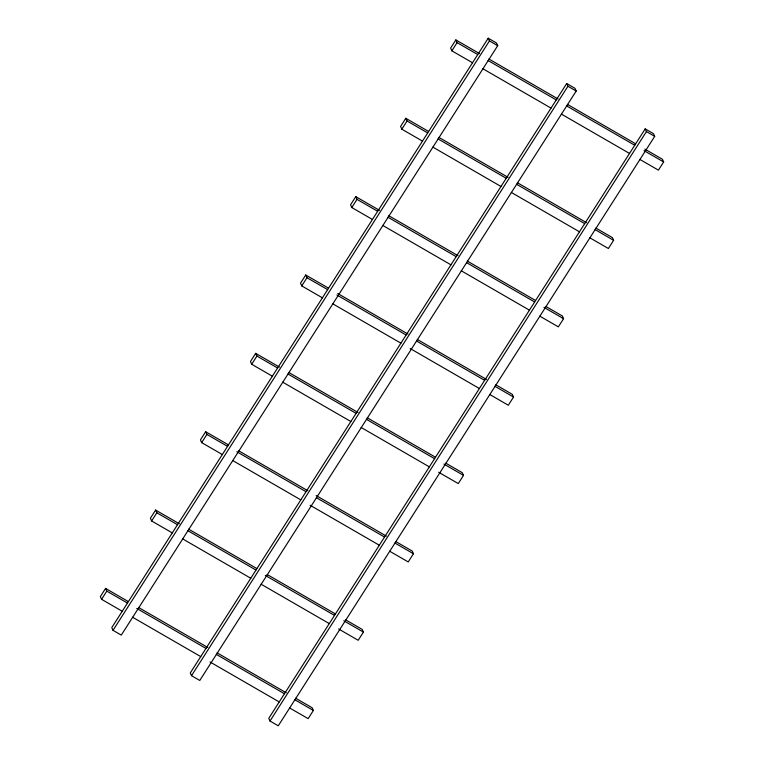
<?xml version="1.0" encoding="UTF-8"?>
<svg xmlns="http://www.w3.org/2000/svg" width="764" height="764" viewBox="0 0 764 764"><rect width="100%" height="100%" fill="white"/><g stroke="black" fill="none" stroke-linecap="round" stroke-linejoin="round"><path stroke-width="1.15" d="M128.295 601.554L105.566 588.423L100.342 596.617L101.583 599.32L122.24 611.257M179.368 523.789L155.608 510.065L150.384 518.259L151.625 520.962L172.282 532.9M228.369 444.839L205.65 431.717L200.426 439.902L201.658 442.614L222.314 454.542M279.443 367.083L255.692 353.36L250.458 361.544L251.7 364.256L272.356 376.184M328.453 288.123L305.734 275.002L300.5 283.186L301.742 285.898L322.398 297.826M379.527 210.367L355.776 196.644L350.542 204.828L351.784 207.541L372.44 219.469M428.537 131.418L405.808 118.286L400.584 126.471L401.826 129.183L422.482 141.12M479.611 53.652L455.85 39.929L450.626 48.113L451.868 50.825L472.524 62.763M101.583 599.32L106.807 591.135L105.566 588.423M151.625 520.962L156.849 512.778L155.608 510.065M201.658 442.614L206.891 434.42L205.65 431.717M251.7 364.256L256.933 356.062L255.692 353.36M301.742 285.898L306.975 277.714L305.734 275.002M351.784 207.541L357.008 199.356L355.776 196.644M401.826 129.183L407.05 120.998L405.808 118.286M451.868 50.825L457.092 42.641L455.85 39.929M488.206 38.2L111.783 627.626L113.024 630.338L121.285 635.113L497.708 45.687L496.466 42.975L488.206 38.2L489.447 40.912L497.708 45.687M113.024 630.338L489.447 40.912M566.707 83.543L190.274 672.969L191.516 675.682L199.776 680.457L576.209 91.031L574.967 88.318L566.707 83.543L567.938 86.256L576.209 91.031M191.516 675.682L567.938 86.256M645.198 128.887L268.775 718.313L270.007 721.025L278.277 725.8L654.7 136.374L653.459 133.662L645.198 128.887L646.439 131.599L654.7 136.374M270.007 721.025L646.439 131.599M295.611 698.21L312.132 707.75L313.374 710.463L308.15 718.647L289.556 707.913M345.653 619.852L362.174 629.393L363.416 632.105L358.192 640.289L338.567 628.953M395.695 541.495L412.216 551.045L413.458 553.747L408.224 561.941L389.64 551.197M445.727 463.137L462.258 472.687L463.5 475.389L458.266 483.583L438.641 472.248M495.769 384.779L512.3 394.329L513.542 397.041L508.308 405.226L489.714 394.482M545.811 306.421L562.342 315.971L563.574 318.683L558.35 326.868L539.756 316.124M595.853 228.073L612.375 237.614L613.616 240.326L608.392 248.51L589.798 237.776M644.864 149.114L662.417 159.256L663.658 161.968L658.434 170.152L639.84 159.418M488.903 59.019L558.102 98.995M567.404 104.372L635.562 143.747M457.092 42.641L477.748 54.569M488.081 60.537L556.249 99.922M566.573 105.881L634.741 145.265M644.033 150.632L663.658 161.968M482.848 68.722L551.016 108.106M561.349 114.075L629.517 153.449M438.861 137.377L508.06 177.353M517.362 182.72L586.561 222.696M407.05 120.998L427.706 132.926M438.039 138.895L506.207 178.27M516.531 184.239L584.699 223.623M595.032 229.582L613.616 240.326M432.806 147.08L500.974 186.464M511.307 192.423L579.475 231.807M388.819 215.734L458.018 255.711M467.32 261.078L535.488 300.462M357.008 199.356L377.664 211.284M387.997 217.253L456.165 256.628M466.489 262.596L534.657 301.971M543.958 307.348L563.574 318.683M382.774 225.437L450.932 264.822M461.265 270.781L529.433 310.165M337.745 293.5L407.986 334.069M417.278 339.436L486.477 379.412M306.975 277.714L327.632 289.642M336.924 295.009L406.123 334.985M416.456 340.954L484.615 380.329M494.948 386.297L513.542 397.041M332.732 303.795L400.899 343.17M410.192 348.546L479.391 388.523M288.744 372.45L357.944 412.426M367.236 417.793L435.404 457.168M256.933 356.062L277.59 368M287.913 373.968L356.081 413.343M366.414 419.312L434.582 458.686M443.874 464.054L463.5 475.389M282.69 382.153L350.857 421.527M361.181 427.496L429.349 466.871M238.702 450.808L307.902 490.784M316.162 495.549L386.393 536.127M206.891 434.42L227.548 446.357M236.84 451.725L306.039 491.701M316.372 497.67L384.54 537.044M394.864 543.013L413.458 553.747M232.648 460.511L300.815 499.885M310.108 505.252L379.307 545.229M188.66 529.165L256.828 568.54M267.152 574.509L335.32 613.884M156.849 512.778L177.506 524.715M187.839 530.674L255.997 570.059M265.299 575.426L334.498 615.402M343.79 620.769L363.416 632.105M182.606 538.868L250.773 578.243M261.097 584.212L329.265 623.586M138.618 607.523L207.818 647.49M217.11 652.867L286.309 692.833M106.807 591.135L127.464 603.073M136.756 608.44L205.965 648.416M216.288 654.376L284.456 693.76M294.78 699.729L313.374 710.463M132.564 617.226L200.731 656.601M210.024 661.968L279.223 701.944"/></g></svg>
